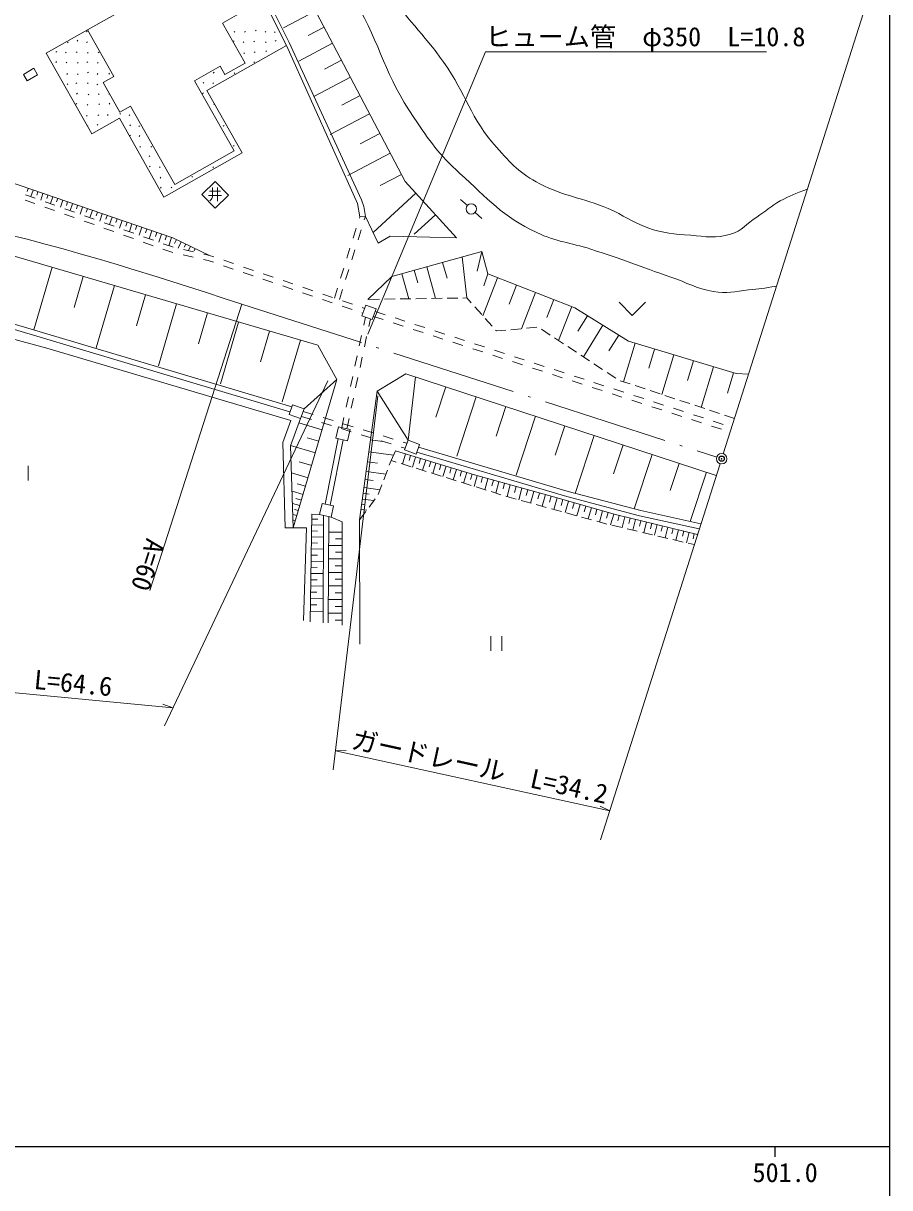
# Model space of a CAD drawing. Units: millimetres, scale not verified. Extents: x 40000 to 680000, y 20000 to 380000.
# Drawn here: x 496132 to 579000, y 201064 to 312375 of the extents above; entities that cross this region are included whole.
import ezdxf
from ezdxf.enums import TextEntityAlignment as Align

# ---------------------------------------------------------------- set-up
doc = ezdxf.new("R2010")
doc.units = ezdxf.units.MM
doc.header["$LTSCALE"] = 1000
doc.header["$PDMODE"] = 32
doc.header["$PDSIZE"] = 500
doc.linetypes.add('LONG_DASHED_DOTTED', pattern=[15.25, 12, -1.5, 0.25, -1.5])
for name, color, linetype, lineweight in [('M-BGD', 7, 'Continuous', 13), ('M-BMK', 7, 'LONG_DASHED_DOTTED', 13), ('M-STR-HTXT', 7, 'Continuous', 13), ('M-TTL-BAND', 7, 'Continuous', 25)]:
    doc.layers.add(name, color=color, linetype=linetype, lineweight=lineweight)
doc.layers.add('M-OTRS', color=6, linetype='Continuous')
doc.styles.add('ＭＳ ゴシック', font='')
doc.styles.get('ＭＳ ゴシック').set_extended_font_data('MS Gothic')

msp = doc.modelspace()

# ---------------------------------------------------------------- linework, layer by layer
at = {"layer": 'M-BGD'}
for p, q in [((524102, 313556), (521011, 311935)), ((502269, 311734), (498329, 309506)), ((518341, 311640), (518412, 311711)), ((524912, 312010), (523367, 311200)), ((500349, 310498), (500419, 310569)), ((501275, 310677), (501346, 310747)), ((502172, 311556), (502242, 311627)), ((502192, 310540), (502263, 310611)), ((516221, 310628), (516291, 310699)), ((516286, 311534), (516357, 311605)), ((517162, 310546), (517233, 310617)), ((517300, 311530), (517371, 311601)), ((518177, 310597), (518248, 310668)), ((519261, 311525), (519332, 311595)), ((519290, 310545), (519360, 310616)), ((520168, 311486), (520238, 311557)), ((520238, 310664), (520309, 310735)), ((498329, 309506), (502678, 301816)), ((499256, 309605), (499326, 309675)), ((500170, 309557), (500240, 309628)), ((501202, 309578), (501273, 309648)), ((502263, 309505), (502334, 309575)), ((503306, 309548), (503377, 309618)), ((513680, 305954), (521292, 310260)), ((517214, 309489), (517285, 309560)), ((518227, 309577), (518298, 309647)), ((519334, 309670), (519404, 309741)), ((525722, 310465), (522478, 308764)), ((499232, 308636), (499303, 308707)), ((500226, 308581), (500297, 308652)), ((501305, 308565), (501376, 308636)), ((502220, 308625), (502290, 308696)), ((503228, 308555), (503298, 308625)), ((518181, 308628), (518252, 308699)), ((526573, 308843), (524951, 307992)), ((499407, 307598), (499415, 307606)), ((500282, 307492), (500353, 307562)), ((501320, 307484), (501391, 307554)), ((502289, 307628), (502359, 307699)), ((503201, 307491), (503272, 307562)), ((504316, 307522), (504386, 307593)), ((514308, 307616), (514379, 307687)), ((515351, 307499), (515377, 307525)), ((516300, 307584), (516371, 307655)), ((527424, 307220), (523927, 305387)), ((500314, 306522), (500384, 306592)), ((501168, 306609), (501239, 306679)), ((502263, 306611), (502334, 306682)), ((503181, 306484), (503251, 306555)), ((513323, 306638), (513394, 306709)), ((514266, 306607), (514337, 306678)), ((501236, 305612), (501307, 305682)), ((502344, 305530), (502415, 305600)), ((503324, 305568), (503395, 305639)), ((504326, 305586), (504370, 305629)), ((513283, 305667), (513354, 305737)), ((517052, 299992), (513680, 305954)), ((528340, 305472), (526592, 304555)), ((501168, 304641), (501239, 304711)), ((502245, 304547), (502316, 304617)), ((503349, 304605), (503420, 304676)), ((504343, 304656), (504414, 304727)), ((514347, 304612), (514406, 304671)), ((502180, 303493), (502250, 303564)), ((502678, 301816), (505320, 303311)), ((503276, 303569), (503347, 303640)), ((504177, 303574), (504248, 303644)), ((505320, 303311), (509586, 295768)), ((505353, 303675), (505424, 303745)), ((506260, 303550), (506331, 303621)), ((529257, 303724), (525489, 301748)), ((502265, 302547), (502307, 302589)), ((503197, 302628), (503268, 302699)), ((506305, 301617), (506376, 301688)), ((506322, 302584), (506392, 302655)), ((507186, 302505), (507257, 302575)), ((515262, 302549), (515333, 302620)), ((530245, 301840), (528361, 300852)), ((507219, 301565), (507290, 301636)), ((507274, 300522), (507345, 300593)), ((508343, 300521), (508414, 300592)), ((516223, 300629), (516293, 300699)), ((507405, 299624), (507413, 299631)), ((508162, 299649), (508233, 299719)), ((509586, 295768), (517052, 299992)), ((531233, 299955), (527171, 297826)), ((508197, 298661), (508268, 298732)), ((509162, 298590), (509232, 298661)), ((514259, 298585), (514330, 298656)), ((509220, 297580), (509291, 297650)), ((512238, 297672), (512309, 297743)), ((532297, 297925), (530267, 296860)), ((496592, 296587), (496488, 296282)), ((497065, 296425), (496853, 295803)), ((497538, 296264), (497432, 295953)), ((498011, 296102), (497795, 295469)), ((509254, 296625), (509324, 296695)), ((510271, 296641), (510341, 296712)), ((513929, 296339), (515000, 296339)), ((514215, 296666), (514215, 295794)), ((514710, 296666), (514710, 295385)), ((533687, 296122), (529590, 292376)), ((496301, 295469), (497243, 295134)), ((496331, 295989), (497273, 295654)), ((498216, 295319), (499158, 294985)), ((498485, 295940), (498376, 295624)), ((498958, 295779), (498738, 295134)), ((499431, 295617), (499321, 295295)), ((499904, 295456), (499680, 294799)), ((500377, 295294), (500265, 294966)), ((500850, 295132), (500622, 294464)), ((513847, 295926), (515077, 295926)), ((514097, 295517), (513979, 295408)), ((514169, 295635), (514097, 295517)), ((514215, 295794), (514169, 295635)), ((538604, 294961), (537954, 295532)), ((498185, 294799), (499128, 294465)), ((500070, 294130), (501012, 293795)), ((500100, 294650), (501043, 294315)), ((501324, 294971), (501210, 294637)), ((501797, 294809), (501565, 294130)), ((501985, 293980), (502927, 293646)), ((502270, 294648), (502154, 294308)), ((502743, 294486), (502507, 293795)), ((503216, 294324), (503098, 293979)), ((503689, 294163), (503449, 293460)), ((504163, 294001), (504043, 293650)), ((528273, 293745), (528317, 293888)), ((528317, 293888), (528850, 293915)), ((528750, 293596), (528850, 293915)), ((535559, 294073), (533511, 292201)), ((540004, 293729), (539354, 294300)), ((501955, 293460), (502897, 293126)), ((503839, 292791), (504782, 292456)), ((503870, 293311), (504812, 292976)), ((504636, 293840), (504392, 293125)), ((505109, 293678), (504987, 293321)), ((505582, 293516), (505334, 292791)), ((506055, 293355), (505931, 292992)), ((506528, 293193), (506277, 292456)), ((507002, 293032), (506876, 292663)), ((507475, 292870), (507219, 292121)), ((527676, 291836), (527974, 292791)), ((505724, 292122), (506666, 291787)), ((505754, 292641), (506696, 292307)), ((507639, 291972), (508581, 291637)), ((507948, 292708), (507820, 292334)), ((508421, 292547), (508161, 291786)), ((508894, 292385), (508764, 292005)), ((509367, 292223), (509104, 291452)), ((509841, 292062), (509709, 291676)), ((510314, 291900), (510046, 291117)), ((510771, 291700), (510593, 291327)), ((528153, 291687), (528452, 292642)), ((507609, 291452), (508551, 291117)), ((509493, 290783), (510252, 290513)), ((509523, 291302), (510391, 290994)), ((510391, 290994), (510468, 290977)), ((511223, 291485), (510930, 290872)), ((511443, 290755), (512419, 290533)), ((511674, 291270), (511528, 290963)), ((512125, 291055), (511930, 290645)), ((512577, 290840), (512479, 290635)), ((527080, 289928), (527378, 290882)), ((527557, 289778), (527855, 290733)), ((539988, 290568), (539555, 288694)), ((510252, 290513), (510442, 290470)), ((511417, 290248), (512392, 290027)), ((513367, 289805), (513813, 289704)), ((513394, 290312), (513949, 290186)), ((513813, 289704), (514327, 289528)), ((513949, 290186), (514356, 290047)), ((515303, 289723), (516249, 289400)), ((536242, 289524), (536664, 288010)), ((538116, 290046), (538554, 286119)), ((498888, 289050), (497139, 283085)), ((515273, 289205), (516220, 288882)), ((517166, 288559), (518112, 288236)), ((517195, 289077), (518142, 288754)), ((519088, 288431), (520035, 288108)), ((526483, 288019), (526781, 288973)), ((526960, 287869), (527259, 288824)), ((532333, 288434), (533000, 286038)), ((533531, 288768), (533865, 287570)), ((534729, 289102), (535572, 286075)), ((540565, 288411), (540192, 287266)), ((501870, 288175), (500995, 285193)), ((504852, 287301), (503109, 281355)), ((519059, 287913), (520005, 287589)), ((520951, 287266), (521898, 286943)), ((520981, 287785), (521927, 287461)), ((541497, 288049), (540082, 284411)), ((543316, 287341), (542608, 285522)), ((507825, 286429), (506953, 283456)), ((522844, 286620), (523790, 286297)), ((522874, 287138), (523820, 286815)), ((524766, 286492), (525713, 286169)), ((525886, 286110), (526185, 287064)), ((526364, 285960), (526662, 286915)), ((536185, 286084), (535185, 286070)), ((537685, 286106), (536685, 286092)), ((538554, 286119), (538185, 286113)), ((538975, 285648), (538554, 286119)), ((545135, 286634), (543791, 283179)), ((510798, 285557), (509060, 279631)), ((524737, 285974), (525683, 285651)), ((526629, 285328), (527576, 285004)), ((526659, 285846), (527605, 285523)), ((528552, 285200), (528780, 285121)), ((530186, 285998), (529186, 285983)), ((531686, 286019), (530686, 286005)), ((533186, 286041), (532186, 286027)), ((534685, 286063), (533686, 286048)), ((539975, 284530), (539308, 285276)), ((546862, 285962), (546190, 284235)), ((548589, 285290), (547328, 282048)), ((553130, 285703), (554380, 284453)), ((555630, 285703), (554380, 284453)), ((513761, 284689), (512892, 281725)), ((528522, 284681), (528608, 284652)), ((528689, 283507), (528856, 284287)), ((529177, 283397), (529330, 284113)), ((529612, 284352), (530563, 284044)), ((529784, 284822), (530735, 284514)), ((531686, 284206), (532638, 283897)), ((540975, 283412), (540308, 284158)), ((550092, 284424), (549175, 282947)), ((516725, 283820), (514992, 277912)), ((519679, 282954), (518812, 280000)), ((531514, 283736), (532466, 283428)), ((533417, 283119), (534368, 282811)), ((533589, 283589), (534540, 283281)), ((535492, 282972), (536443, 282664)), ((541379, 282960), (541308, 283039)), ((542269, 283041), (541379, 282960)), ((543763, 283177), (542767, 283086)), ((545256, 283313), (544260, 283222)), ((546531, 282573), (545695, 283122)), ((551570, 283506), (549697, 280491)), ((522632, 282088), (520906, 276198)), ((528270, 281551), (528480, 282529)), ((528758, 281441), (528967, 282419)), ((535320, 282503), (536271, 282194)), ((537222, 281886), (538173, 281578)), ((537394, 282356), (538345, 282048)), ((539297, 281739), (540248, 281431)), ((547784, 281749), (546949, 282298)), ((553077, 282570), (552140, 281062)), ((554657, 281794), (553547, 278106)), ((527852, 279595), (528061, 280573)), ((539125, 281269), (540076, 280961)), ((541027, 280653), (541979, 280344)), ((541199, 281123), (542151, 280814)), ((543102, 280506), (544053, 280198)), ((549038, 280925), (548202, 281474)), ((550291, 280101), (549455, 280650)), ((556501, 281239), (555946, 279395)), ((558346, 280685), (557207, 276899)), ((528340, 279486), (528549, 280463)), ((542930, 280036), (543881, 279728)), ((544832, 279420), (545784, 279111)), ((545004, 279889), (545956, 279581)), ((551544, 279277), (550709, 279826)), ((560238, 280115), (559669, 278223)), ((562131, 279546), (560962, 275661)), ((526134, 278324), (522987, 275515)), ((527434, 277640), (527643, 278617)), ((527921, 277530), (528131, 278508)), ((533656, 278564), (532932, 272524)), ((546735, 278803), (547686, 278495)), ((546907, 279273), (547858, 278965)), ((548810, 278656), (549761, 278348)), ((552798, 278452), (551962, 279002)), ((564073, 278961), (563488, 277019)), ((529982, 277218), (532932, 272524)), ((536552, 277616), (535604, 274720)), ((548638, 278186), (549589, 277878)), ((550540, 277570), (551491, 277261)), ((550712, 278040), (551663, 277731)), ((552615, 277423), (553566, 277115)), ((554181, 277897), (553231, 278210)), ((555605, 277427), (554656, 277740)), ((557030, 276958), (556080, 277271)), ((527015, 275684), (527224, 276662)), ((527503, 275574), (527712, 276552)), ((539448, 276667), (537591, 270997)), ((552443, 276953), (553394, 276645)), ((554345, 276337), (555297, 276028)), ((554517, 276806), (555469, 276498)), ((556420, 276190), (557371, 275881)), ((558455, 276488), (557505, 276801)), ((559879, 276018), (558929, 276332)), ((522897, 275267), (523853, 274974)), ((542283, 275738), (541354, 272903)), ((556248, 275720), (557199, 275412)), ((558150, 275103), (559102, 274795)), ((558323, 275573), (559274, 275265)), ((560225, 274957), (561176, 274648)), ((561304, 275549), (560354, 275862)), ((562728, 275079), (561779, 275392)), ((524721, 273528), (522499, 274183)), ((522726, 274796), (523682, 274503)), ((524639, 274211), (525595, 273918)), ((524809, 274681), (525765, 274389)), ((526597, 273728), (526806, 274706)), ((526722, 274096), (527678, 273803)), ((527085, 273618), (527294, 274596)), ((545118, 274810), (543278, 269194)), ((547926, 273890), (547006, 271082)), ((560053, 274487), (561004, 274178)), ((561956, 273870), (562907, 273562)), ((562128, 274340), (563079, 274032)), ((564153, 274609), (563203, 274923)), ((524393, 272417), (523282, 272745)), ((526551, 273625), (527507, 273333)), ((528463, 273040), (529420, 272747)), ((528634, 273511), (529590, 273218)), ((530546, 272925), (531503, 272633)), ((550734, 272970), (548922, 267440)), ((524066, 271306), (521683, 272009)), ((525002, 266414), (526248, 272674)), ((525490, 266304), (526736, 272564)), ((529347, 272571), (530523, 272411)), ((530376, 272455), (531332, 272162)), ((532288, 271869), (532654, 271758)), ((532459, 272340), (532825, 272228)), ((553499, 272064), (552593, 269299)), ((529187, 271396), (531538, 271075)), ((531132, 270131), (531303, 270584)), ((531737, 271492), (531303, 270584)), ((531303, 270584), (531796, 270431)), ((532694, 271202), (532403, 270242)), ((533174, 271056), (533028, 270576)), ((533654, 270910), (533360, 269944)), ((534137, 270764), (533990, 270280)), ((534620, 270617), (534325, 269644)), ((556264, 271158), (554560, 265956)), ((496609, 270058), (496609, 268658)), ((523364, 268923), (521770, 269393)), ((523715, 270115), (522523, 270466)), ((528931, 269520), (530806, 269264)), ((529059, 270458), (529997, 270330)), ((530604, 268727), (530956, 269663)), ((532273, 270282), (533228, 269985)), ((533705, 269837), (534660, 269540)), ((535107, 270469), (534959, 269983)), ((535138, 269391), (536092, 269094)), ((535593, 270321), (535296, 269342)), ((536083, 270173), (535934, 269683)), ((536573, 270024), (536273, 269038)), ((537066, 269874), (536916, 269381)), ((537559, 269724), (537257, 268731)), ((538056, 269574), (537905, 269077)), ((538552, 269423), (538249, 268423)), ((558865, 270306), (558013, 267705)), ((561466, 269454), (559922, 264743)), ((523129, 268127), (522332, 268361)), ((528826, 268757), (529590, 268653)), ((536570, 268945), (537525, 268648)), ((538002, 268500), (538957, 268202)), ((539052, 269271), (538900, 268771)), ((539554, 269126), (539271, 268105)), ((540065, 268984), (539923, 268474)), ((540575, 268842), (540283, 267790)), ((541101, 268696), (540955, 268170)), ((541627, 268550), (541326, 267465)), ((542170, 268399), (542019, 267857)), ((522894, 267330), (521833, 267643)), ((528647, 267442), (529198, 267367)), ((528722, 267994), (530249, 267785)), ((530076, 267324), (530428, 268260)), ((539434, 268054), (540389, 267757)), ((540867, 267608), (541821, 267311)), ((542299, 267162), (542594, 267071)), ((542712, 268249), (542401, 267131)), ((543271, 268093), (543116, 267534)), ((543830, 267938), (543519, 266817)), ((544390, 267782), (544235, 267222)), ((544951, 267627), (544641, 266509)), ((545510, 267471), (545354, 266913)), ((546068, 267316), (545759, 266203)), ((546625, 267160), (546467, 266604)), ((522581, 266269), (521874, 266477)), ((522738, 266799), (522207, 266956)), ((528504, 266396), (528780, 266358)), ((528572, 266891), (529674, 266741)), ((529201, 266110), (529801, 266910)), ((542594, 267071), (543260, 266888)), ((543743, 266756), (544707, 266491)), ((545189, 266359), (546153, 266094)), ((547181, 267002), (546867, 265899)), ((547732, 266846), (547576, 266294)), ((548284, 266689), (547974, 265595)), ((548831, 266534), (548676, 265987)), ((549378, 266378), (549070, 265294)), ((549920, 266224), (549766, 265683)), ((550462, 266071), (550157, 264996)), ((522298, 265309), (521912, 265423)), ((522440, 265789), (522086, 265893)), ((523724, 264986), (524290, 264977)), ((524803, 255050), (524851, 265315)), ((525303, 255048), (525350, 265203)), ((528301, 264910), (528901, 265710)), ((528436, 265900), (528987, 265825)), ((546636, 265962), (547600, 265698)), ((548082, 265565), (549047, 265301)), ((549529, 265169), (550493, 264904)), ((550999, 265918), (550847, 265381)), ((551536, 265766), (551234, 264701)), ((552069, 265614), (551918, 265082)), ((552601, 265463), (552305, 264421)), ((553126, 265329), (552999, 264802)), ((553652, 265202), (553402, 264163)), ((554172, 265077), (554047, 264557)), ((554692, 264952), (554443, 263918)), ((522157, 264830), (521964, 264887)), ((523707, 263849), (524279, 263841)), ((523716, 264420), (524847, 264404)), ((550975, 264772), (551940, 264507)), ((552426, 264392), (553400, 264163)), ((553886, 264048), (554860, 263819)), ((555209, 264827), (555084, 264310)), ((555726, 264702), (555478, 263674)), ((556240, 264578), (556116, 264064)), ((556754, 264454), (556508, 263431)), ((557266, 264331), (557143, 263819)), ((557778, 264208), (557532, 263190)), ((558286, 264085), (558164, 263576)), ((558795, 263962), (558551, 262950)), ((559302, 263840), (559180, 263334)), ((523690, 262701), (524267, 262692)), ((523699, 263278), (524841, 263261)), ((526619, 263723), (525343, 263723)), ((526619, 263085), (525981, 263085)), ((555346, 263705), (556320, 263475)), ((556807, 263361), (557780, 263131)), ((558267, 263017), (559240, 262788)), ((559808, 263718), (559565, 262711)), ((560311, 263597), (560190, 263093)), ((523682, 262124), (524836, 262107)), ((526619, 262447), (525338, 262447)), ((526619, 261806), (525978, 261806)), ((559727, 262673), (560311, 262535)), ((523665, 260958), (524831, 260941)), ((523673, 261541), (524256, 261532)), ((526619, 261166), (525332, 261166)), ((526619, 260522), (525975, 260522)), ((523647, 259780), (524825, 259763)), ((523656, 260369), (524245, 260360)), ((526619, 259878), (525326, 259878)), ((523629, 258590), (524820, 258572)), ((523638, 259185), (524233, 259176)), ((526619, 258585), (525320, 258585)), ((526619, 259232), (525972, 259232)), ((523612, 257388), (524814, 257370)), ((523621, 257989), (524222, 257980)), ((526619, 257286), (525314, 257286)), ((526619, 257935), (525969, 257935)), ((523594, 256173), (524808, 256155)), ((523603, 256780), (524210, 256771)), ((526619, 256633), (525966, 256633)), ((526619, 255980), (525308, 255980)), ((526619, 255325), (525963, 255325)), ((540855, 253786), (540855, 252386)), ((541905, 253786), (541905, 252386))]:
    msp.add_line(p, q, dxfattribs=at)
for points in [[(516736, 324359), (519918, 321536), (532646, 297260), (537573, 291871), (531209, 292025), (530080, 291358), (528850, 293915)], [(515393, 321982), (521292, 310260), (528092, 295141), (528317, 293888)], [(528850, 293915), (528700, 294850), (528479, 295514), (521576, 310549), (515811, 322030)], [(487411, 297687), (487657, 299706), (488335, 298172), (492357, 298033), (510447, 291855), (513949, 290186)], [(521957, 264152), (526134, 278324), (524312, 281595), (493298, 290688), (486917, 291502), (481056, 291533), (475984, 292019), (470032, 292656), (464413, 293537), (459570, 293227)], [(529085, 285982), (531369, 288166), (539988, 290568), (540565, 288411), (548880, 285177), (554012, 281988), (564308, 278891), (565498, 278836)], [(468702, 286521), (472378, 285650), (475308, 285208), (479469, 285001), (485572, 285049), (489702, 284715), (495077, 283682), (521803, 275700)], [(472800, 261245), (468643, 285111), (472141, 284332), (475421, 283906), (479916, 283633), (487538, 283542), (492944, 282783), (498380, 281325), (521710, 274417), (520951, 272291), (521194, 264152), (523228, 264152), (522948, 255290)], [(468691, 286010), (472282, 285159), (475258, 284710), (479458, 284501), (485553, 284549), (489634, 284219), (494958, 283196), (521632, 275229)], [(562414, 269143), (532706, 278876), (529982, 277218), (528301, 264910), (528324, 253019)], [(522652, 274590), (521677, 271994), (521957, 264152)], [(533938, 271848), (548260, 267614), (555184, 265792), (560942, 264517)], [(531737, 271492), (539278, 269202), (546384, 267228), (552780, 265412), (560625, 263521)], [(533767, 271377), (548126, 267133), (555067, 265306), (560789, 264038)], [(523579, 255173), (523731, 265463), (524462, 265403)], [(525568, 265154), (526619, 264723), (526619, 254841)]]:
    msp.add_lwpolyline(points, dxfattribs=at)
at = {"layer": 'M-BGD', "lineweight": 18}
msp.add_lwpolyline([(510620, 296970), (506392, 304445), (505367, 303866), (503763, 306701), (504788, 307281), (502269, 311734), (506766, 314278), (505868, 315865), (511019, 318778), (511400, 318104), (513389, 319229), (516753, 313281), (515181, 312392), (517347, 308564), (515409, 307468), (514961, 308261), (512514, 306876), (516300, 300182)], close=True, dxfattribs=at)
at = {"layer": 'M-BGD'}
for points in [[(496496, 306879), (497503, 307460), (497150, 308070), (496144, 307489)], [(514496, 294694), (515772, 295952), (514478, 297264), (513202, 296006)], [(528520, 284410), (529501, 284051), (529877, 285078), (528896, 285437)], [(521546, 274991), (522652, 274590), (522987, 275515), (521881, 275916)], [(526038, 272721), (527144, 272472), (527387, 273550), (526281, 273799)], [(532597, 271600), (533703, 271199), (534038, 272124), (532932, 272524)], [(524462, 265403), (525568, 265154), (525811, 266232), (524705, 266481)]]:
    msp.add_lwpolyline(points, close=True, dxfattribs=at)
msp.add_circle((538979, 294630), 500, dxfattribs=at)
for points, knots in [([(526604, 323414), (528394, 319720), (528964, 318550), (530864, 315664), (532780, 312754), (534339, 311475), (536355, 308633), (538512, 305593), (538901, 303303), (541385, 300524), (542798, 298943), (543654, 297999), (545542, 297034), (547954, 295801), (549563, 295718), (552061, 294673), (553582, 294036), (554301, 293370), (555858, 292825), (557395, 292288), (558342, 292238), (559964, 292107), (561444, 291987), (562338, 291791), (563762, 292209), (564888, 292540), (565301, 293201), (566277, 293852), (567166, 294444), (567602, 294873), (568536, 295391), (569499, 295926), (569903, 296070), (571122, 296514)], [0, 0, 0, 0, 1, 1, 1, 2, 2, 2, 3, 3, 3, 4, 4, 4, 5, 5, 5, 6, 6, 6, 7, 7, 7, 8, 8, 8, 9, 9, 9, 10, 10, 10, 11, 11, 11, 11]), ([(523216, 322038), (525557, 318474), (526193, 317437), (527938, 314391), (530335, 310205), (530762, 307340), (533481, 303356), (535006, 301121), (535886, 299831), (537895, 298018), (540579, 295595), (541962, 293914), (545234, 292373), (547150, 291470), (548401, 291429), (550418, 290781), (553430, 289814), (555074, 289145), (558065, 288113), (559647, 287566), (560475, 287037), (562120, 286727), (563421, 286481), (564189, 286752), (565507, 286881), (566552, 286983), (566913, 287034), (568171, 287239)], [0, 0, 0, 0, 1, 1, 1, 2, 2, 2, 3, 3, 3, 4, 4, 4, 5, 5, 5, 6, 6, 6, 7, 7, 7, 8, 8, 8, 9, 9, 9, 9])]:
    msp.add_open_spline(points, degree=3, knots=knots, dxfattribs=at)
at = {"layer": 'M-BMK'}
msp.add_line((517044, 285525), (562450, 270906), dxfattribs=at)
msp.add_lwpolyline([(517044, 285525), (515343, 286078), (513641, 286630), (511939, 287178), (510235, 287722), (508529, 288260), (506820, 288790), (505109, 289311), (503395, 289822), (501677, 290320), (499955, 290805), (498228, 291274), (496498, 291726), (494762, 292160), (493022, 292574), (491277, 292966), (489526, 293335), (487771, 293679), (486010, 293996), (484245, 294285), (482475, 294544), (482254, 294574)], dxfattribs=at)
at = {"layer": 'M-BMK', "linetype": 'Continuous'}
msp.add_circle((562926, 270752), 500, dxfattribs=at)
at = {"layer": 'M-OTRS'}
msp.add_point((562926, 270752), dxfattribs=at)
at = {"layer": 'M-STR-HTXT'}
for p, q in [((563077, 271229), (577941, 317946)), ((517044, 285525), (508229, 258148)), ((525249, 278190), (509636, 245229)), ((530054, 276769), (525775, 241021)), ((551332, 234315), (562774, 270276)), ((474642, 250333), (510443, 246933)), ((510443, 246933), (509471, 247276)), ((525993, 242841), (527023, 242871)), ((525993, 242841), (552216, 237092)), ((552216, 237092), (551292, 237551))]:
    msp.add_line(p, q, dxfattribs=at)
msp.add_lwpolyline([(529071, 282658), (540327, 309631), (567216, 309631)], dxfattribs=at)
at = {"layer": 'M-TTL-BAND'}
for p, q in [((579000, 20000), (579000, 370000)), ((40000, 205000), (579000, 205000)), ((568000, 205000), (568000, 204000))]:
    msp.add_line(p, q, dxfattribs=at)

# ---------------------------------------------------------------- texts
at = {"layer": 'M-STR-HTXT', "style": 'ＭＳ ゴシック'}
msp.add_text('ヒューム管\u3000φ350  L=10.8', height=1833, dxfattribs=at).set_placement((540327, 309631), align=Align.BOTTOM_LEFT)
msp.add_text('A=60', height=1833, rotation=252.152, dxfattribs=at).set_placement((509688, 262677), align=Align.TOP_LEFT)
for s, rotation, p in [('ガードレール\u3000L=64.6', 354.574, (492055, 248679)), ('ガードレール\u3000L=34.2', 347.634, (539484, 239884))]:
    msp.add_text(s, height=1833, rotation=rotation, dxfattribs=at).set_placement(p, align=Align.BOTTOM_CENTER)
at = {"layer": 'M-TTL-BAND', "style": 'ＭＳ ゴシック'}
msp.add_text('501.0', height=1833, dxfattribs=at).set_placement((569000, 201052), align=Align.BOTTOM_CENTER)

doc.saveas('drawing.dxf')
